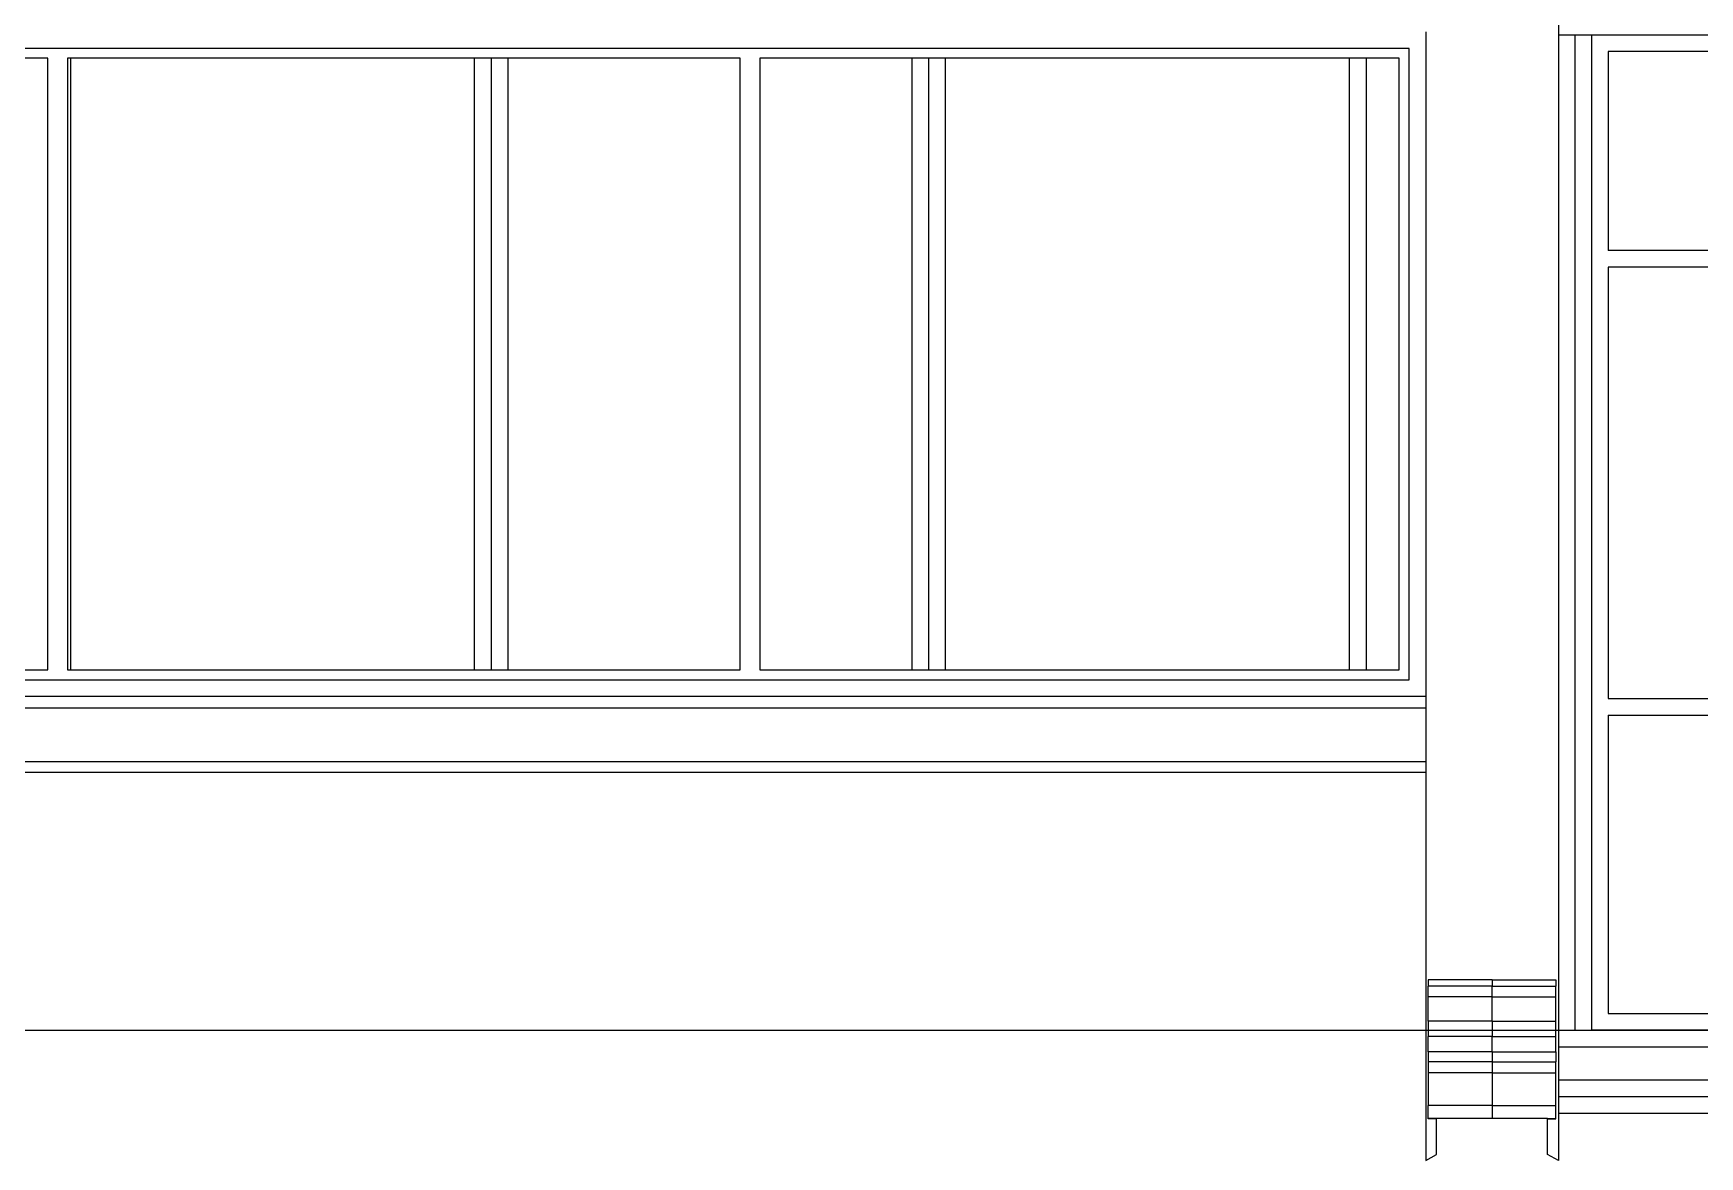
# Model space of a CAD drawing. Extents: x -24961 to 905641, y -154323 to 635957.
# Drawn here: x 426930 to 431954, y -108453 to -105067 of the extents above; entities that cross this region are included whole.
import ezdxf

# ---------------------------------------------------------------- set-up
doc = ezdxf.new("R2010")
doc.units = 0
doc.header["$LTSCALE"] = 1000
doc.header["$MEASUREMENT"] = 0
doc.layers.add('DOTE', color=1, linetype='Continuous')
doc.layers.add('窗', color=154, linetype='Continuous')

msp = doc.modelspace()

# ---------------------------------------------------------------- linework, layer by layer
for p, q in [((431528.2, -105021.9), (431528.2, -105071.9)), ((431128.2, -105062.3), (431128.2, -107065.6)), ((431528.2, -105071.9), (431578.2, -105071.9)), ((431528.2, -105071.9), (431528.2, -108071.9)), ((431578.2, -105071.9), (431628.2, -105071.9)), ((431578.2, -105071.9), (431578.2, -108071.9)), ((431128.2, -107065.6), (406028.2, -107065.6)), ((431128.2, -107065.6), (431128.2, -107101.6)), ((431128.2, -107101.6), (406028.2, -107101.6)), ((431128.2, -107101.6), (431128.2, -107263.1)), ((431128.2, -107263.1), (406028.2, -107263.1)), ((431128.2, -107263.1), (431128.2, -107295.6)), ((431128.2, -107295.6), (406028.2, -107295.6)), ((431128.2, -107295.6), (431128.2, -108465)), ((431135.8, -107920.1), (431135.8, -107938.9)), ((431328.2, -107920.1), (431135.8, -107920.1)), ((431328.2, -107920.1), (431328.2, -107938.9)), ((431328.2, -107920.1), (431520.7, -107920.1)), ((431520.7, -107920.1), (431520.7, -107938.9)), ((431328.2, -107938.9), (431135.8, -107938.9)), ((431135.8, -107971.1), (431135.8, -107938.9)), ((431328.2, -107971.1), (431135.8, -107971.1)), ((431135.8, -108044.4), (431135.8, -107971.1)), ((431328.2, -107938.9), (431520.7, -107938.9)), ((431328.2, -107971.1), (431328.2, -107938.9)), ((431328.2, -107971.1), (431520.7, -107971.1)), ((431328.2, -108044.4), (431328.2, -107971.1)), ((431520.7, -107971.1), (431520.7, -107938.9)), ((431520.7, -108044.4), (431520.7, -107971.1)), ((431328.2, -108044.4), (431135.8, -108044.4)), ((431135.8, -108044.4), (431135.8, -108090.6)), ((431328.2, -108044.4), (431520.7, -108044.4)), ((431328.2, -108044.4), (431328.2, -108090.6)), ((431520.7, -108090.6), (431520.7, -108044.4)), ((431528.2, -108071.9), (431578.2, -108071.9)), ((431528.2, -108071.9), (431528.2, -108121.9)), ((431578.2, -108071.9), (431628.2, -108071.9)), ((431328.2, -108090.6), (431135.8, -108090.6)), ((431135.8, -108136.9), (431135.8, -108090.6)), ((431328.2, -108090.6), (431520.7, -108090.6)), ((431328.2, -108136.9), (431328.2, -108090.6)), ((431520.7, -108136.9), (431520.7, -108090.6)), ((431528.2, -108121.9), (436978.2, -108121.9)), ((431528.2, -108121.9), (431528.2, -108221.9)), ((431135.8, -108136.9), (431135.8, -108167.2)), ((431328.2, -108136.9), (431135.8, -108136.9)), ((431328.2, -108167.2), (431135.8, -108167.2)), ((431135.8, -108167.2), (431135.8, -108200.4)), ((431328.2, -108136.9), (431328.2, -108167.2)), ((431328.2, -108136.9), (431520.7, -108136.9)), ((431328.2, -108167.2), (431328.2, -108200.4)), ((431328.2, -108167.2), (431520.7, -108167.2)), ((431520.7, -108136.9), (431520.7, -108167.2)), ((431520.7, -108200.4), (431520.7, -108167.2)), ((431328.2, -108200.4), (431135.8, -108200.4)), ((431135.8, -108200.4), (431135.8, -108299.2)), ((431328.2, -108200.4), (431328.2, -108299.2)), ((431328.2, -108200.4), (431520.7, -108200.4)), ((431520.7, -108299.2), (431520.7, -108200.4)), ((431528.2, -108221.9), (436978.2, -108221.9)), ((431528.2, -108221.9), (431528.2, -108271.9)), ((431528.2, -108271.9), (436878.2, -108271.9)), ((431528.2, -108271.9), (431528.2, -108321.9)), ((431328.2, -108299.2), (431135.8, -108299.2)), ((431135.8, -108338.6), (431135.8, -108299.2)), ((431328.2, -108299.2), (431328.2, -108338.6)), ((431328.2, -108299.2), (431520.7, -108299.2)), ((431520.7, -108338.6), (431520.7, -108299.2)), ((431528.2, -108321.9), (436858.2, -108321.9)), ((431528.2, -108321.9), (431528.2, -108465)), ((431135.8, -108338.9), (431135.8, -108338.6)), ((431160.7, -108338.6), (431135.8, -108338.6)), ((431160.7, -108338.9), (431135.8, -108338.9)), ((431135.8, -108339.2), (431135.8, -108338.9)), ((431160.7, -108339.2), (431135.8, -108339.2)), ((431328.2, -108338.6), (431160.7, -108338.6)), ((431160.7, -108338.9), (431160.7, -108338.6)), ((431160.7, -108339.2), (431160.7, -108338.9)), ((431160.7, -108446.2), (431160.7, -108339.2)), ((431495.7, -108338.6), (431328.2, -108338.6)), ((431495.7, -108338.6), (431520.7, -108338.6)), ((431495.7, -108338.9), (431495.7, -108338.6)), ((431495.7, -108338.9), (431520.7, -108338.9)), ((431495.7, -108339.2), (431495.7, -108338.9)), ((431495.7, -108339.2), (431520.7, -108339.2)), ((431495.7, -108446.2), (431495.7, -108339.2)), ((431520.7, -108338.9), (431520.7, -108338.6)), ((431520.7, -108339.2), (431520.7, -108338.9)), ((431128.2, -108465), (431160.7, -108446.2)), ((431528.2, -108465), (431495.7, -108446.2))]:
    msp.add_line(p, q)
at = {"layer": 'DOTE'}
msp.add_line((392103, -108071.9), (443041.3, -108071.9), dxfattribs=at)
at = {"layer": '窗'}
for p, q in [((431628.2, -105071.9), (431628.2, -108071.9)), ((431628.2, -105071.9), (436628.2, -105071.9)), ((431078.2, -105112.3), (406078.2, -105112.3)), ((426973.2, -105142.3), (426891.6, -105142.3)), ((426973.2, -106985.6), (426973.2, -105142.3)), ((427033.2, -105142.3), (427033.2, -106985.6)), ((427041.6, -105142.3), (427033.2, -105142.3)), ((427041.6, -105142.3), (427041.6, -106985.6)), ((428260.5, -105142.3), (427041.6, -105142.3)), ((428260.5, -106985.6), (428260.5, -105142.3)), ((428310.5, -105142.3), (428260.5, -105142.3)), ((428310.5, -105142.3), (428310.5, -106985.6)), ((428360.5, -105142.3), (428310.5, -105142.3)), ((428360.5, -105142.3), (428360.5, -106985.6)), ((429060.7, -105142.3), (428360.5, -105142.3)), ((429060.7, -106985.6), (429060.7, -105142.3)), ((429120.7, -105142.3), (429120.7, -106985.6)), ((429579.4, -105142.3), (429120.7, -105142.3)), ((429579.4, -106985.6), (429579.4, -105142.3)), ((429629.4, -105142.3), (429579.4, -105142.3)), ((429629.4, -105142.3), (429629.4, -106985.6)), ((429679.4, -105142.3), (429629.4, -105142.3)), ((429679.4, -105142.3), (429679.4, -106985.6)), ((430898.2, -105142.3), (429679.4, -105142.3)), ((430898.2, -106985.6), (430898.2, -105142.3)), ((430948.2, -105142.3), (430898.2, -105142.3)), ((430948.2, -105112.4), (430948.2, -105112.5)), ((430948.2, -105142.3), (430948.2, -106985.6)), ((431048.2, -105142.3), (430948.2, -105142.3)), ((431048.2, -106985.6), (431048.2, -105142.3)), ((431078.2, -107015.6), (431078.2, -105112.3)), ((431678.2, -105121.9), (431678.2, -105721.9)), ((432678.2, -105121.9), (431678.2, -105121.9)), ((432678.2, -105721.9), (431678.2, -105721.9)), ((432678.2, -105771.9), (431678.2, -105771.9)), ((431678.2, -105771.9), (431678.2, -107071.9)), ((406078.2, -107015.6), (431078.2, -107015.6)), ((426891.6, -106985.6), (426973.2, -106985.6)), ((427033.2, -106985.6), (427041.6, -106985.6)), ((427041.6, -106985.6), (428260.5, -106985.6)), ((428260.5, -106985.6), (428310.5, -106985.6)), ((428310.5, -106985.6), (428360.5, -106985.6)), ((428360.5, -106985.6), (429060.7, -106985.6)), ((429120.7, -106985.6), (429579.4, -106985.6)), ((429579.4, -106985.6), (429629.4, -106985.6)), ((429629.4, -106985.6), (429679.4, -106985.6)), ((429679.4, -106985.6), (430898.2, -106985.6)), ((430898.2, -106985.6), (430948.2, -106985.6)), ((430948.2, -106985.6), (431048.2, -106985.6)), ((431678.2, -107071.9), (432678.2, -107071.9)), ((431678.2, -107121.9), (432678.2, -107121.9)), ((431678.2, -107121.9), (431678.2, -108021.9)), ((431678.2, -108021.9), (432678.2, -108021.9)), ((436628.2, -108071.9), (431628.2, -108071.9))]:
    msp.add_line(p, q, dxfattribs=at)

doc.saveas('drawing.dxf')
